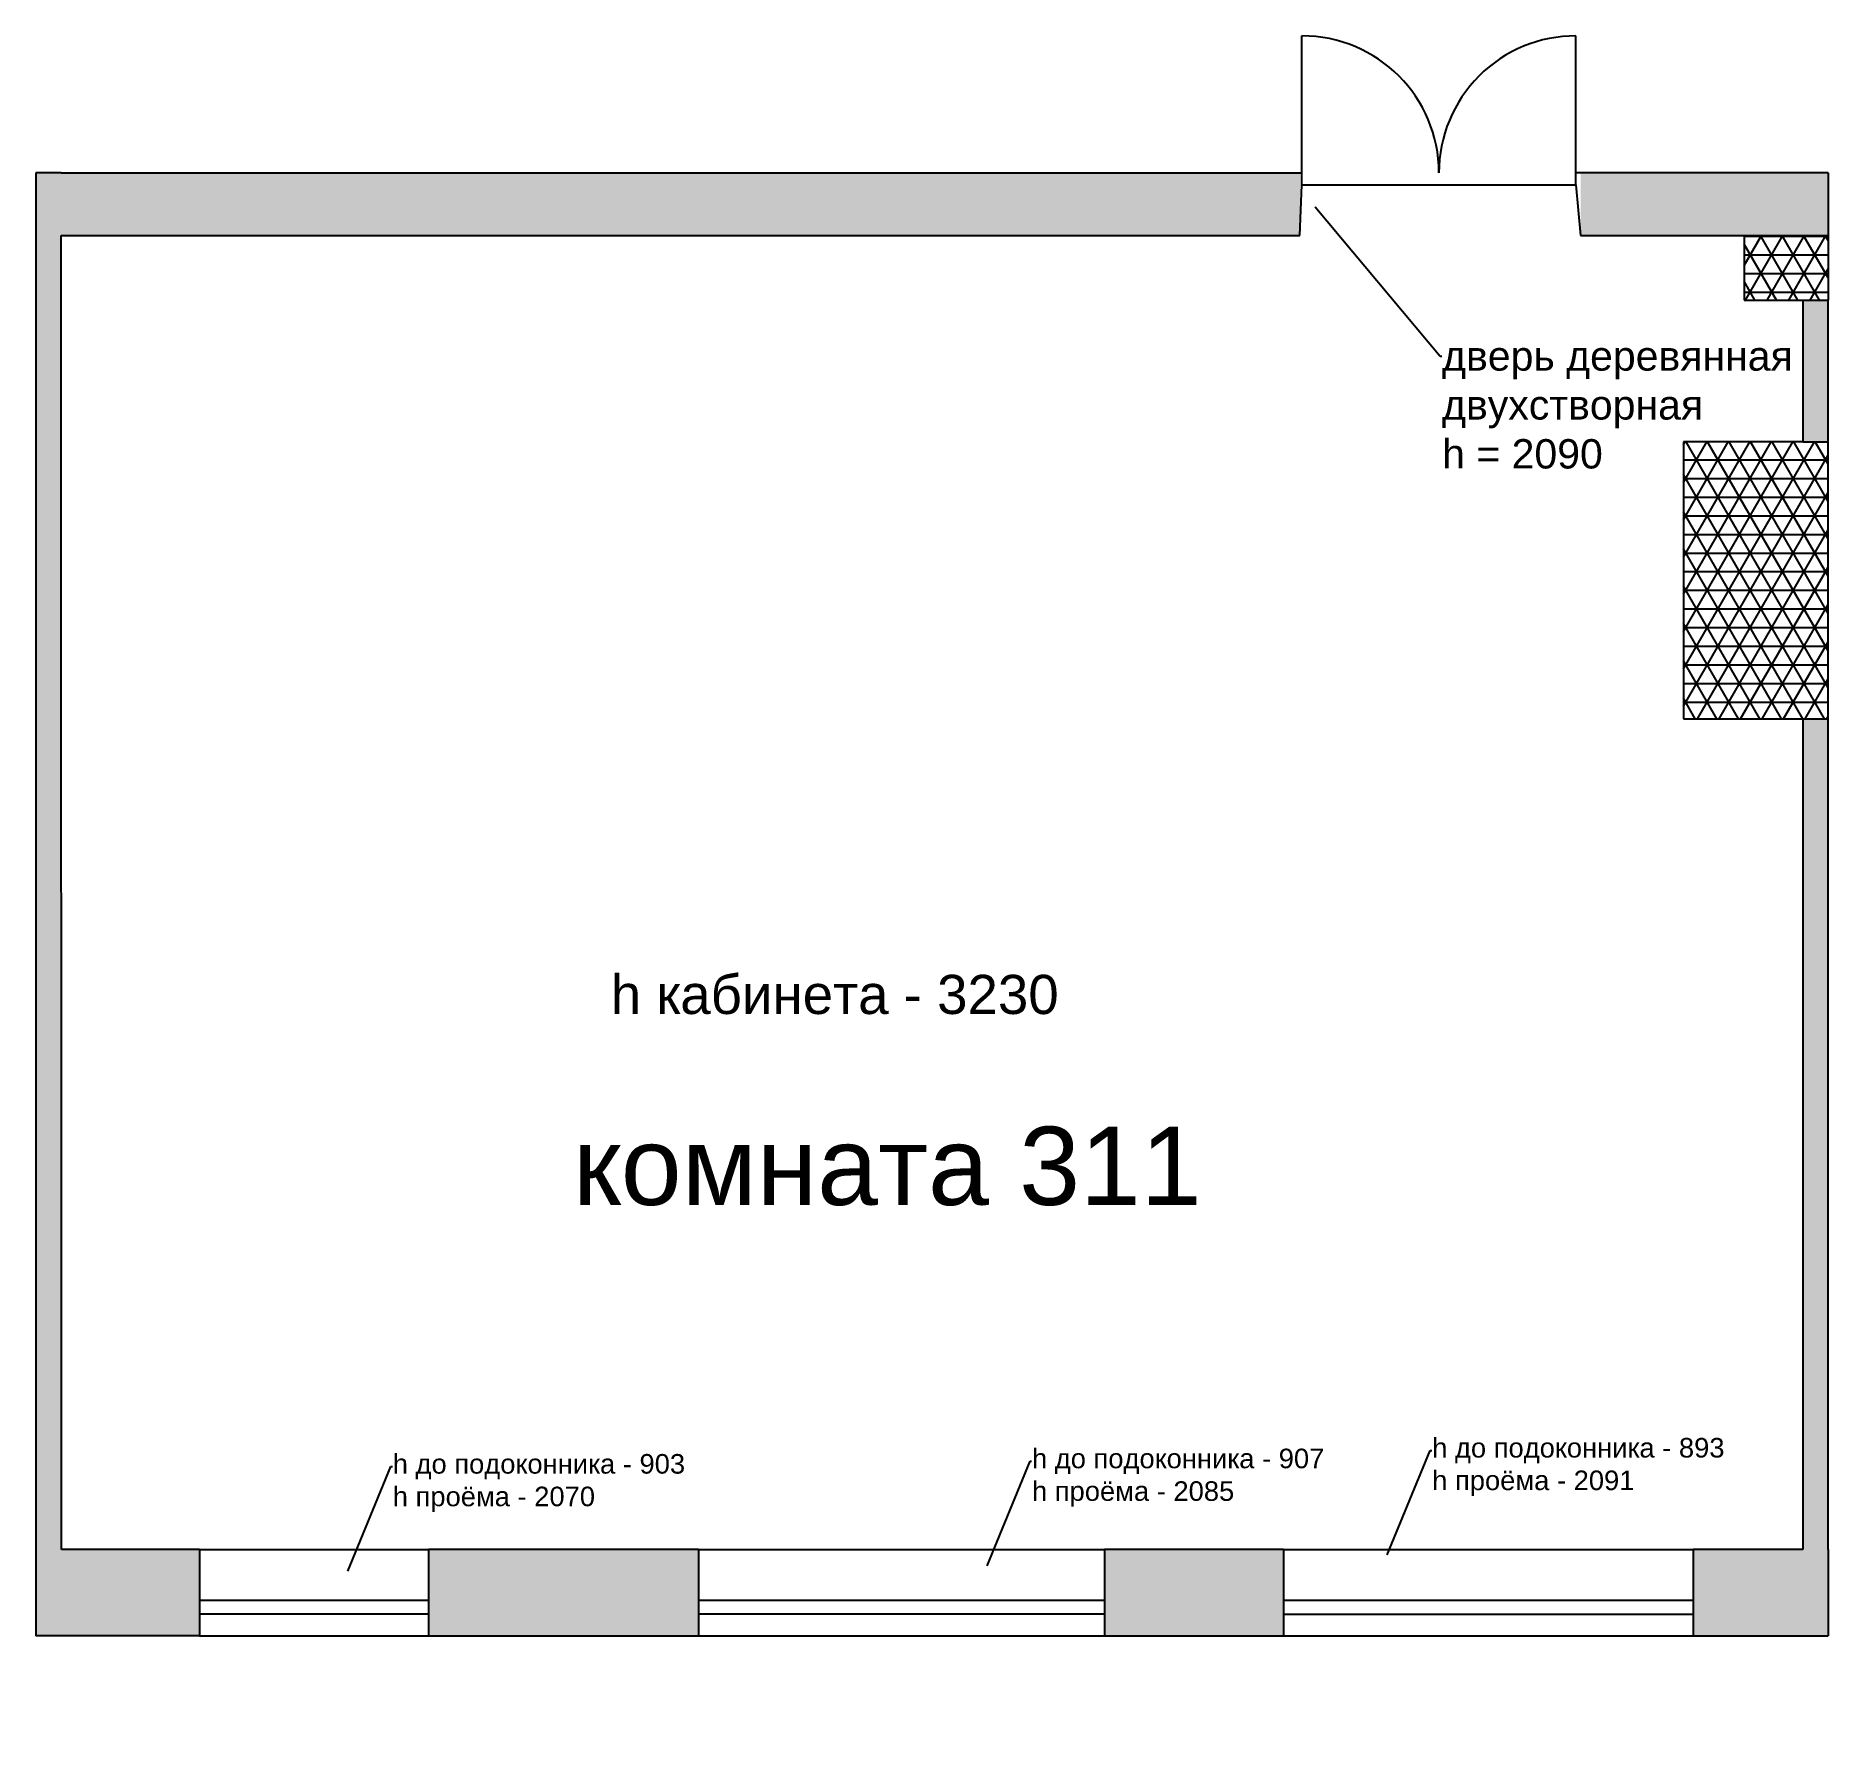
# Model space of a CAD drawing. Header units: millimetres. Extents: x 25389 to 34549, y 110609 to 119324.
import ezdxf
from ezdxf import colors
from ezdxf.entities.mleader import LeaderData, LeaderLine
from ezdxf.math import Vec2, Vec3

# ---------------------------------------------------------------- set-up
doc = ezdxf.new("R2010")
doc.units = ezdxf.units.MM
doc.styles.get("Standard").update_dxf_attribs({"font": 'arial.ttf'})

msp = doc.modelspace()

# ---------------------------------------------------------------- hatches: boundary and pattern name
h = msp.add_hatch()
h.set_pattern_fill('SACNCR', color=256, scale=30)
h.paths.add_polyline_path([(31848.7, 118624.1), (25518.7, 118624.1), (25388.7, 118624.1), (25388.7, 111589.1), (25388.7, 111147.8), (26224.7, 111147.8), (26224.7, 111589.1), (25519.7, 111589.1), (25518.7, 118304.1), (31848.7, 118304.1)])
h = msp.add_hatch()
h.set_pattern_fill('SACNCR', color=256, scale=30)
h.paths.add_polyline_path([(34548.7, 118624.1), (33283.7, 118624.1), (33283.7, 118304.1), (34118.7, 118304.1), (34548.7, 118304.1)])
h.paths.add_polyline_path([(34548.7, 117974.1), (34418.7, 117974.1), (34418.7, 117249.1), (34548.7, 117249.1)])
h.paths.add_polyline_path([(34548.7, 115834.1), (34418.7, 115834.1), (34418.7, 111589.1), (33858.7, 111589.1), (33858.7, 111147.8), (34548.7, 111147.8), (34548.7, 111589.1)])
h.paths.add_polyline_path([(31765.7, 111589.1), (30850.7, 111589.1), (30850.7, 111147.8), (31765.7, 111147.8)])
h.paths.add_polyline_path([(28774.7, 111589.1), (27394.7, 111589.1), (27394.7, 111147.8), (28774.7, 111147.8)])
h = msp.add_hatch()
h.set_pattern_fill('NET3', color=256, scale=30)
h.paths.add_polyline_path([(34548.7, 117249.1), (34418.7, 117249.1), (33808.7, 117249.1), (33808.7, 115834.1), (34418.7, 115834.1), (34548.7, 115834.1)])
h.paths.add_polyline_path([(34548.7, 118304.1), (34118.7, 118304.1), (34118.7, 117974.1), (34418.7, 117974.1), (34548.7, 117974.1)])

# ---------------------------------------------------------------- linework, layer by layer
for p, q in [((31859.6, 118624.1), (31859.6, 119324.1)), ((33259.6, 118624.2), (33259.6, 119324.2)), ((25518.7, 118624.1), (25388.7, 118624.1)), ((25388.7, 118624.1), (25388.7, 111589.1)), ((25518.7, 118624.1), (31848.7, 118624.1)), ((31848.7, 118624.1), (31859.6, 118624.1)), ((31859.6, 118562.1), (31859.6, 118624.1)), ((33259.6, 118562.1), (33259.6, 118624.2)), ((33283.7, 118624.1), (33259.6, 118624.1)), ((34548.7, 118624.1), (33283.7, 118624.1)), ((34548.7, 118624.1), (34548.7, 117974.1)), ((31848.7, 118304.1), (31859.6, 118562.1)), ((31859.6, 118562.1), (32559.6, 118562.1)), ((32559.6, 118562.1), (33259.6, 118562.1)), ((33259.6, 118562.1), (33283.7, 118304.1)), ((25518.7, 118304.1), (31848.7, 118304.1)), ((25519.7, 111589.1), (25518.7, 118304.1)), ((33283.7, 118304.1), (34118.7, 118304.1)), ((34118.7, 118304.1), (34118.7, 117974.1)), ((34118.7, 118304.1), (34418.7, 118304.1)), ((34418.7, 118304.1), (34548.7, 118304.1)), ((34118.7, 117974.1), (34418.7, 117974.1)), ((34418.7, 117974.1), (34418.7, 117249.1)), ((34418.7, 117974.1), (34548.7, 117974.1)), ((34548.7, 111589.1), (34548.7, 117974.1)), ((34418.7, 117249.1), (33808.7, 117249.1)), ((33808.7, 117249.1), (33808.7, 115834.1)), ((34418.7, 117249.1), (34548.7, 117249.1)), ((33808.7, 115834.1), (34418.7, 115834.1)), ((34418.7, 115834.1), (34418.7, 111589.1)), ((34418.7, 115834.1), (34548.7, 115834.1)), ((25388.7, 111589.1), (25388.7, 111147.8)), ((26224.7, 111589.1), (25519.7, 111589.1)), ((26224.7, 111589.1), (26224.7, 111147.8)), ((26224.7, 111589.1), (27394.7, 111589.1)), ((28774.7, 111589.1), (27394.7, 111589.1)), ((27394.7, 111589.1), (27394.7, 111147.8)), ((27394.7, 111589.1), (27394.7, 111147.8)), ((28774.7, 111589.1), (28774.7, 111147.8)), ((28774.7, 111589.1), (30850.7, 111589.1)), ((31765.7, 111589.1), (30850.7, 111589.1)), ((30850.7, 111589.1), (30850.7, 111147.8)), ((31765.7, 111589.1), (31765.7, 111147.8)), ((31765.7, 111589.1), (33858.7, 111589.1)), ((34418.7, 111589.1), (33858.7, 111589.1)), ((33858.7, 111589.1), (33858.7, 111147.8)), ((34548.7, 111589.1), (34548.7, 111147.8)), ((27394.7, 111328.6), (26224.7, 111328.6)), ((27394.7, 111328.6), (27394.7, 111258.6)), ((30850.7, 111328.6), (28774.7, 111328.6)), ((33858.7, 111328.6), (31765.7, 111328.6)), ((27394.7, 111258.6), (26224.7, 111258.6)), ((27394.7, 111258.6), (27394.7, 111258.6)), ((30850.7, 111258.6), (28774.7, 111258.6)), ((31765.7, 111258.6), (33858.7, 111258.6)), ((26224.7, 111147.8), (25388.7, 111147.8)), ((26224.7, 111147.8), (27394.7, 111147.8)), ((27394.7, 111147.8), (28774.7, 111147.8)), ((28774.7, 111147.8), (30850.7, 111147.8)), ((30850.7, 111147.8), (31765.7, 111147.8)), ((31765.7, 111147.8), (33858.7, 111147.8)), ((33858.7, 111147.8), (34548.7, 111147.8))]:
    msp.add_line(p, q)
for centre, start, end in [((31859.6, 118624.1), 0, 90), ((33259.6, 118624.2), 90, 180.01068)]:
    msp.add_arc(centre, 700, start, end)

# ---------------------------------------------------------------- texts
at = {"attachment_point": 1}
for s, width, heights, insert, char_height in [('h {\\fArial|b0|i0|c204|p34;кабинета - 3230}', 2624.349, [421.9], (28326.9, 114525.4), 200), ('{\\fArial|b0|i0|c204|p34;комната 311}', 4449.902, [0], (28134, 113749.4), 400)]:
    msp.add_mtext_dynamic_manual_height_columns(s, width=width, gutter_width=12.5, heights=heights, dxfattribs=dict(at, insert=insert, char_height=char_height))

# ---------------------------------------------------------------- leaders
ml = msp.add_multileader_mtext('Standard')
ml.set_content('{\\fArial|b0|i0|c204|p34;дверь деревянная\\Pдвухстворная}\\Ph = 20{\\fArial|b0|i0|c204|p34;90}', color=256)
ml.set_leader_properties()
ml.build(insert=Vec2(0, 0))
ctx = ml.context
ctx.base_point, ctx.char_height, ctx.plane_origin = Vec3(32573.7, 117687), 150, Vec3(31924.4, 118453)
notes = []
notes.append((ctx, [(0, (1, 1, 0), (32565.7, 117687), (1, 0), 8, [(0, [(31924.4, 118453)], 0, [])])]))
ctx.mtext.insert, ctx.mtext.flow_direction = Vec3(32575.7, 117763.3), 5
ml = msp.add_multileader_mtext('Standard')
ml.set_content('h {\\fArial|b0|i0|c204|p34;до подоконника - 893\\P}h {\\fArial|b0|i0|c204|p34;проёма - 2091}', color=256)
ml.set_leader_properties()
ml.build(insert=Vec2(0, 0))
ctx = ml.context
ctx.base_point, ctx.char_height, ctx.plane_origin = Vec3(32523, 112094.9), 100, Vec3(32294, 111557)
notes.append((ctx, [(0, (1, 1, 0), (32515, 112094.9), (1, 0), 8, [(0, [(32294, 111557)], 0, [])])]))
ctx.mtext.insert, ctx.mtext.flow_direction = Vec3(32525, 112158.8), 5
ml = msp.add_multileader_mtext('Standard')
ml.set_content('h {\\fArial|b0|i0|c204|p34;до подоконника - 903\\P}h {\\fArial|b0|i0|c204|p34;проёма - 2070}', color=256)
ml.set_leader_properties()
ml.build(insert=Vec2(0, 0))
ctx = ml.context
ctx.base_point, ctx.char_height, ctx.plane_origin = Vec3(27210.8, 112012.7), 100, Vec3(26981.8, 111474.7)
notes.append((ctx, [(0, (1, 1, 0), (27202.8, 112012.7), (1, 0), 8, [(0, [(26981.8, 111474.7)], 0, [])])]))
ctx.mtext.insert, ctx.mtext.flow_direction = Vec3(27212.8, 112076.5), 5
ml = msp.add_multileader_mtext('Standard')
ml.set_content('h {\\fArial|b0|i0|c204|p34;до подоконника - 907\\P}h {\\fArial|b0|i0|c204|p34;проёма - 2085}', color=256)
ml.set_leader_properties()
ml.build(insert=Vec2(0, 0))
ctx = ml.context
ctx.base_point, ctx.char_height, ctx.plane_origin = Vec3(30477.7, 112040.1), 100, Vec3(30248.8, 111502.1)
notes.append((ctx, [(0, (1, 1, 0), (30469.7, 112040.1), (1, 0), 8, [(0, [(30248.8, 111502.1)], 0, [])])]))
ctx.mtext.insert, ctx.mtext.flow_direction = Vec3(30479.7, 112104), 5
for ctx, leaders in notes:
    for number, flags, end, landing, length, lines in leaders:
        leader = LeaderData()
        leader.index, (leader.has_last_leader_line, leader.has_dogleg_vector, leader.attachment_direction) = number, flags
        leader.last_leader_point, leader.dogleg_vector, leader.dogleg_length = Vec3(end), Vec3(landing), length
        for number, points, colour, breaks in lines:
            line = LeaderLine()
            line.index, line.vertices, line.color, line.breaks = number, Vec3.list(points), colors.encode_raw_color(colour), breaks
            leader.lines.append(line)
        ctx.leaders.append(leader)

doc.saveas('drawing.dxf')
